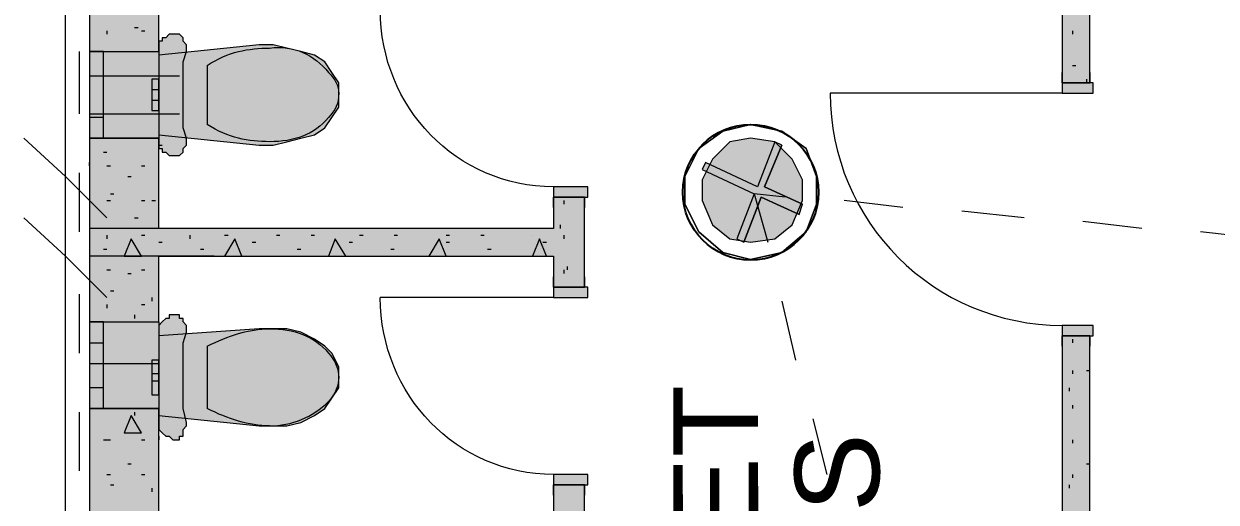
# Model space of a CAD drawing. Header units: inches. Extents: x 0.12 to 8.16, y 2.81 to 8.2.
# Drawn here: x 2.303 to 2.878, y 5.868 to 6.098 of the extents above; entities that cross this region are included whole.
import ezdxf

# ---------------------------------------------------------------- set-up
doc = ezdxf.new("R2010")
doc.units = ezdxf.units.IN
doc.header["$MEASUREMENT"] = 0
for name, color, linetype, true_color in [('PDF_Geometry', 7, 'Continuous', 0x029e21), ('PDF_Solid Fills', 7, 'Continuous', 0xffffff), ('PDF_Text', 7, 'Continuous', 0x5555ff)]:
    doc.layers.add(name, color=color, linetype=linetype, true_color=true_color)
doc.styles.add('PDF F2', font='arial.ttf')

msp = doc.modelspace()

# ---------------------------------------------------------------- hatches: boundary and pattern name
at = {"layer": 'PDF_Solid Fills', "transparency": 33554559}
for points in [[(2.36833, 6.03833), (2.36833, 6.09), (2.37, 6.09), (2.37, 6.09167), (2.37167, 6.09167), (2.37333, 6.09333), (2.37333, 6.09333), (2.375, 6.09333), (2.37667, 6.09333), (2.37667, 6.09333), (2.37833, 6.09333), (2.37833, 6.09333), (2.38, 6.09167), (2.38, 6.09167), (2.38, 6.09), (2.38167, 6.08833), (2.38167, 6.08667), (2.38167, 6.085), (2.38, 6.08), (2.38, 6.075), (2.38, 6.07), (2.38, 6.065), (2.38, 6.05833), (2.38, 6.05333), (2.38, 6.04833), (2.38167, 6.04333), (2.38167, 6.04167), (2.38167, 6.04), (2.38, 6.03833), (2.38, 6.03667), (2.38, 6.03667), (2.37833, 6.035), (2.37833, 6.035), (2.37667, 6.035), (2.37667, 6.035), (2.375, 6.035), (2.37333, 6.035), (2.37333, 6.035), (2.37167, 6.03667), (2.37, 6.03667), (2.37, 6.03833)], [(2.43, 6.04167), (2.42333, 6.04), (2.41667, 6.04), (2.36833, 6.045), (2.36833, 6.08333), (2.41667, 6.08833), (2.42333, 6.08833), (2.43, 6.08667), (2.43667, 6.085), (2.44333, 6.08333), (2.44833, 6.08), (2.45167, 6.075), (2.455, 6.07), (2.455, 6.065), (2.455, 6.05833), (2.45167, 6.05333), (2.44833, 6.04833), (2.44333, 6.045), (2.43667, 6.04333)], [(2.65333, 5.99333), (2.64333, 5.995), (2.635, 6.00167), (2.63, 6.01333), (2.63, 6.02333), (2.635, 6.03333), (2.64333, 6.04167), (2.65333, 6.04333), (2.665, 6.04167), (2.67333, 6.03333), (2.67833, 6.02333), (2.67833, 6.01333), (2.67333, 6.00167), (2.665, 5.995)], [(2.65333, 6.04333), (2.665, 6.04167), (2.67333, 6.03333), (2.67833, 6.02333), (2.67833, 6.01333), (2.67333, 6.00167), (2.665, 5.995), (2.65333, 5.99333), (2.64333, 5.995), (2.635, 6.00167), (2.63, 6.01333), (2.63, 6.02333), (2.635, 6.03333), (2.64333, 6.04167)], [(2.36833, 5.90333), (2.36833, 5.95333), (2.37, 5.955), (2.37, 5.955), (2.37167, 5.95667), (2.37333, 5.95667), (2.37333, 5.95833), (2.375, 5.95833), (2.37667, 5.95833), (2.37667, 5.95833), (2.37833, 5.95833), (2.37833, 5.95667), (2.38, 5.95667), (2.38, 5.955), (2.38, 5.955), (2.38167, 5.95333), (2.38167, 5.95167), (2.38167, 5.95), (2.38, 5.945), (2.38, 5.93833), (2.38, 5.93333), (2.38, 5.92833), (2.38, 5.92333), (2.38, 5.91833), (2.38, 5.91333), (2.38167, 5.90667), (2.38167, 5.90667), (2.38167, 5.905), (2.38, 5.90333), (2.38, 5.90167), (2.38, 5.9), (2.37833, 5.9), (2.37833, 5.89833), (2.37667, 5.89833), (2.37667, 5.89833), (2.375, 5.89833), (2.37333, 5.9), (2.37333, 5.9), (2.37167, 5.9), (2.37, 5.90167), (2.37, 5.90167)], [(2.43, 5.905), (2.42333, 5.905), (2.41667, 5.905), (2.36833, 5.91), (2.36833, 5.94833), (2.41667, 5.95167), (2.42333, 5.95167), (2.43, 5.95167), (2.43667, 5.95), (2.44333, 5.94667), (2.44833, 5.94333), (2.45167, 5.94), (2.455, 5.93333), (2.455, 5.92833), (2.455, 5.92333), (2.45167, 5.91833), (2.44833, 5.91333), (2.44333, 5.91), (2.43667, 5.90667)]]:
    msp.add_hatch(color=256, dxfattribs=at).paths.add_polyline_path(points)
at = {"layer": 'PDF_Solid Fills', "true_color": 0xaaaaaa, "transparency": 33554559}
msp.add_hatch(color=253, dxfattribs=at).paths.add_polyline_path([(2.67833, 6.01167), (2.67667, 6.00667), (2.65833, 6.015), (2.65, 5.99333), (2.64667, 5.995), (2.655, 6.01667), (2.63, 6.02833), (2.63167, 6.03167), (2.65667, 6.02), (2.665, 6.04167), (2.66833, 6.04), (2.66, 6.02)])

# ---------------------------------------------------------------- linework, layer by layer
at = {"layer": 'PDF_Geometry', "color": 1, "lineweight": 13}
for points in [[(2.32333, 5.525), (2.32333, 5.79333), (2.32333, 6.06333), (2.32333, 6.33167), (2.32333, 6.60167), (2.32333, 6.76333)], [(2.335, 6.07333), (2.37333, 6.07333), (2.37833, 6.07333)], [(2.335, 6.055), (2.37333, 6.055), (2.37833, 6.055)], [(2.34333, 6.005), (2.32333, 6.025), (2.30333, 6.04333)], [(2.34333, 5.96667), (2.32333, 5.98667), (2.30333, 6.005)], [(2.335, 5.955), (2.36833, 5.955)], [(2.335, 5.935), (2.36833, 5.935)]]:
    msp.add_lwpolyline(points, dxfattribs=at)
at = {"layer": 'PDF_Geometry', "color": 7, "lineweight": 13}
for points in [[(2.55833, 6.14667), (2.55833, 6.14167), (2.55833, 6.14667), (2.57333, 6.14667), (2.55833, 6.14667), (2.55833, 6.13667), (2.36833, 6.13667), (2.36833, 6.21333), (2.34167, 6.21333), (2.335, 6.21333), (2.34167, 6.21333), (2.335, 6.21333), (2.335, 6.085), (2.34167, 6.085), (2.36833, 6.085), (2.36833, 6.12167), (2.55833, 6.12167), (2.55833, 6.11), (2.57333, 6.11), (2.55833, 6.11), (2.55833, 6.115), (2.55833, 6.11)], [(2.34167, 6.085), (2.36833, 6.085)], [(2.57333, 6.015), (2.57333, 6.01), (2.57333, 6.015), (2.55833, 6.015), (2.55833, 6), (2.36833, 6), (2.36833, 6.04333), (2.34167, 6.04333), (2.335, 6.04333), (2.34167, 6.04333), (2.335, 6.04333), (2.335, 5.955), (2.34167, 5.955), (2.36833, 5.955), (2.36833, 5.98667), (2.55833, 5.98667), (2.55833, 5.97167), (2.57333, 5.97167), (2.55833, 5.97167), (2.55833, 5.97667), (2.55833, 5.97167)], [(2.34167, 6.04333), (2.36833, 6.04333)], [(2.55833, 6.01), (2.55833, 6.015), (2.55833, 6.01), (2.55833, 6.015), (2.57333, 6.015), (2.57333, 6.01)], [(2.57333, 5.97167), (2.57333, 6.015), (2.55833, 6.015)], [(2.67, 6.015), (2.655, 6.01667), (2.66167, 5.99333)], [(2.72667, 6.01), (2.69833, 6.01333)], [(2.785, 6.005), (2.755, 6.00833)], [(2.84167, 6), (2.81333, 6.00333)], [(2.9, 5.995), (2.87, 5.99833)], [(2.55833, 5.97667), (2.55833, 5.97167), (2.57333, 5.97167), (2.57333, 5.97667), (2.57333, 5.97167), (2.57333, 5.97667)], [(2.66833, 5.965), (2.675, 5.93667)], [(2.34167, 5.955), (2.36833, 5.955)], [(2.57333, 5.87667), (2.57333, 5.87167), (2.57333, 5.87667), (2.55833, 5.87667), (2.55833, 5.86333), (2.36833, 5.86333), (2.36833, 5.91333), (2.34167, 5.91333), (2.335, 5.91333), (2.34167, 5.91333), (2.335, 5.91333), (2.335, 5.81667), (2.34167, 5.81667), (2.36833, 5.81667), (2.36833, 5.85), (2.55833, 5.85), (2.55833, 5.83667), (2.57333, 5.83667), (2.55833, 5.83667), (2.55833, 5.84167), (2.55833, 5.83667)], [(2.34167, 5.91333), (2.36833, 5.91333)], [(2.68333, 5.90833), (2.69, 5.88167)], [(2.55833, 5.87167), (2.55833, 5.87667), (2.55833, 5.87167), (2.55833, 5.87667), (2.57333, 5.87667), (2.57333, 5.87167)], [(2.57333, 5.83667), (2.57333, 5.87667), (2.55833, 5.87667)]]:
    msp.add_lwpolyline(points, dxfattribs=at)
at = {"layer": 'PDF_Geometry', "color": 7, "lineweight": 9}
for points in [[(2.81667, 6.07), (2.81667, 6.12167), (2.80333, 6.12167), (2.80333, 6.07)], [(2.81667, 5.94833), (2.80333, 5.94833), (2.80333, 5.86), (2.81, 5.86), (2.81667, 5.86)], [(2.81667, 5.94333), (2.81667, 5.94833), (2.80333, 5.94833), (2.80333, 5.94333), (2.80333, 5.94833), (2.81667, 5.94833)]]:
    msp.add_lwpolyline(points, close=True, dxfattribs=at)
at = {"layer": 'PDF_Geometry', "color": 54, "lineweight": 13, "true_color": 0x9f9f00}
for points in [[(2.34333, 6.095), (2.34333, 6.09333)], [(2.35667, 6.09667), (2.35833, 6.09667)], [(2.36, 6.095), (2.36167, 6.095)], [(2.36833, 6.085), (2.36833, 6.08333)], [(2.34167, 6.03667), (2.34333, 6.03667)], [(2.36833, 6.04), (2.37, 6.04)], [(2.335, 6.03), (2.335, 6.03167)], [(2.335, 6.03), (2.335, 6.03)], [(2.34333, 6.03), (2.345, 6.03)], [(2.36, 6.03), (2.36167, 6.03)], [(2.35333, 6.025), (2.355, 6.025)], [(2.34333, 6.01333), (2.345, 6.01333)], [(2.345, 6.01667), (2.34667, 6.01667)], [(2.36, 6.01333), (2.36167, 6.01333)], [(2.365, 6.01333), (2.36667, 6.01333)], [(2.56333, 6.01333), (2.56333, 6.01167)], [(2.35667, 6.005), (2.35833, 6.005)], [(2.56167, 6.00167), (2.56167, 6)], [(2.34333, 5.99667), (2.34333, 5.995)], [(2.36, 5.99667), (2.36167, 5.99667)], [(2.38333, 5.99667), (2.38333, 5.995)], [(2.4, 5.99667), (2.40167, 5.99667)], [(2.425, 5.99667), (2.42667, 5.99667)], [(2.44167, 5.99667), (2.44333, 5.99667)], [(2.465, 5.99667), (2.46667, 5.99667)], [(2.48167, 5.99667), (2.48333, 5.99667)], [(2.50667, 5.99667), (2.50833, 5.99667)], [(2.52333, 5.99667), (2.525, 5.99667)], [(2.54833, 5.99667), (2.54833, 5.99667)], [(2.56333, 5.99667), (2.56333, 5.995)], [(2.34167, 5.99), (2.34333, 5.99)], [(2.36833, 5.99333), (2.37, 5.99333)], [(2.38833, 5.99), (2.39, 5.99)], [(2.41333, 5.99333), (2.415, 5.99333)], [(2.435, 5.99), (2.43667, 5.99)], [(2.46, 5.99333), (2.46167, 5.99333)], [(2.48, 5.99), (2.48167, 5.99)], [(2.50667, 5.99333), (2.50833, 5.99333)], [(2.52667, 5.99), (2.52833, 5.99)], [(2.55333, 5.99333), (2.555, 5.99333)], [(2.34333, 5.98), (2.345, 5.98)], [(2.35333, 5.97833), (2.355, 5.97833)], [(2.36, 5.98), (2.36167, 5.98)], [(2.56333, 5.98), (2.56333, 5.97833)], [(2.565, 5.98167), (2.565, 5.98)], [(2.345, 5.97), (2.34667, 5.97)], [(2.365, 5.96667), (2.365, 5.965)], [(2.34333, 5.96333), (2.34333, 5.96167)], [(2.36, 5.96333), (2.36167, 5.96333)], [(2.35667, 5.95833), (2.35667, 5.95667)], [(2.35667, 5.91167), (2.35667, 5.91)], [(2.34167, 5.89833), (2.34333, 5.89833), (2.345, 5.89833)], [(2.36, 5.89833), (2.36167, 5.89833)], [(2.36833, 5.9), (2.36833, 5.89833)], [(2.35333, 5.88667), (2.355, 5.88667)], [(2.34333, 5.88167), (2.345, 5.88167)], [(2.36, 5.88167), (2.36167, 5.88167)], [(2.345, 5.87667), (2.34667, 5.87667)], [(2.365, 5.875), (2.365, 5.87333)]]:
    msp.add_lwpolyline(points, dxfattribs=at)
at = {"layer": 'PDF_Geometry', "color": 6, "lineweight": 9}
for points in [[(2.36833, 6.03833), (2.37, 6.03833), (2.37, 6.03667), (2.37167, 6.03667), (2.37333, 6.035), (2.375, 6.035), (2.37667, 6.035), (2.37833, 6.035), (2.38, 6.03667), (2.38, 6.03833), (2.38167, 6.04), (2.38167, 6.04167), (2.38167, 6.04333), (2.38, 6.04833), (2.38, 6.05333), (2.38, 6.05833), (2.38, 6.065), (2.38, 6.07), (2.38, 6.075), (2.38, 6.08), (2.38167, 6.085), (2.38167, 6.08667), (2.38167, 6.08833), (2.38, 6.09), (2.38, 6.09167), (2.37833, 6.09333), (2.37667, 6.09333), (2.375, 6.09333), (2.37333, 6.09333), (2.37167, 6.09167), (2.37, 6.09167), (2.37, 6.09), (2.36833, 6.09)], [(2.43, 6.04167), (2.43667, 6.04333), (2.44333, 6.045), (2.44833, 6.04833), (2.45167, 6.05333), (2.455, 6.05833), (2.455, 6.065), (2.455, 6.07), (2.45167, 6.075), (2.44833, 6.08), (2.44333, 6.08333), (2.43667, 6.085), (2.43, 6.08667), (2.42333, 6.08833), (2.41667, 6.08833), (2.36833, 6.08333), (2.36833, 6.045), (2.41667, 6.04), (2.42333, 6.04)], [(2.365, 6.06667), (2.365, 6.065), (2.365, 6.06333), (2.365, 6.06167), (2.36833, 6.06167), (2.36833, 6.06333), (2.36833, 6.065), (2.36833, 6.06667), (2.36833, 6.07), (2.36833, 6.07167), (2.365, 6.07167), (2.365, 6.07)], [(2.36833, 5.90333), (2.37, 5.90167), (2.37167, 5.9), (2.37333, 5.9), (2.375, 5.89833), (2.37667, 5.89833), (2.37833, 5.89833), (2.37833, 5.9), (2.38, 5.9), (2.38, 5.90167), (2.38, 5.90333), (2.38167, 5.905), (2.38167, 5.90667), (2.38, 5.91333), (2.38, 5.91833), (2.38, 5.92333), (2.38, 5.92833), (2.38, 5.93333), (2.38, 5.93833), (2.38, 5.945), (2.38167, 5.95), (2.38167, 5.95167), (2.38167, 5.95333), (2.38, 5.955), (2.38, 5.95667), (2.37833, 5.95667), (2.37833, 5.95833), (2.37667, 5.95833), (2.375, 5.95833), (2.37333, 5.95833), (2.37333, 5.95667), (2.37167, 5.95667), (2.37, 5.955), (2.36833, 5.95333)], [(2.43, 5.905), (2.43667, 5.90667), (2.44333, 5.91), (2.44833, 5.91333), (2.45167, 5.91833), (2.455, 5.92333), (2.455, 5.92833), (2.455, 5.93333), (2.45167, 5.94), (2.44833, 5.94333), (2.44333, 5.94667), (2.43667, 5.95), (2.43, 5.95167), (2.42333, 5.95167), (2.41667, 5.95167), (2.36833, 5.94833), (2.36833, 5.91), (2.41667, 5.905), (2.42333, 5.905)]]:
    msp.add_lwpolyline(points, close=True, dxfattribs=at)
for points in [[(2.37333, 6.09333), (2.37333, 6.09333)], [(2.37667, 6.09333), (2.37667, 6.09333)], [(2.37833, 6.09333), (2.37833, 6.09333)], [(2.38, 6.09167), (2.38, 6.09167)], [(2.39167, 6.07833), (2.39167, 6.065), (2.39167, 6.05)], [(2.36833, 6.06667), (2.365, 6.06667)], [(2.365, 6.065), (2.365, 6.065)], [(2.36833, 6.065), (2.36833, 6.065)], [(2.365, 6.06167), (2.365, 6.05833), (2.365, 6.05667), (2.36833, 6.05667), (2.36833, 6.05833), (2.36833, 6.06167)], [(2.37333, 6.035), (2.37333, 6.035)], [(2.37667, 6.035), (2.37667, 6.035)], [(2.37833, 6.035), (2.37833, 6.035)], [(2.38, 6.03667), (2.38, 6.03667)], [(2.37, 5.955), (2.37, 5.955)], [(2.37667, 5.95833), (2.37667, 5.95833)], [(2.38, 5.955), (2.38, 5.955)], [(2.39167, 5.94333), (2.39167, 5.92833), (2.39167, 5.91333)], [(2.36833, 5.93), (2.365, 5.93), (2.365, 5.92833), (2.365, 5.92667), (2.36833, 5.92667), (2.36833, 5.92833), (2.36833, 5.93), (2.36833, 5.93333), (2.36833, 5.93667), (2.365, 5.93667), (2.365, 5.93333), (2.365, 5.93)], [(2.365, 5.93), (2.365, 5.93)], [(2.365, 5.92667), (2.365, 5.92667)], [(2.365, 5.92667), (2.365, 5.92333), (2.365, 5.92), (2.36833, 5.92), (2.36833, 5.92333), (2.36833, 5.92667)], [(2.36833, 5.93), (2.36833, 5.93)], [(2.36833, 5.92667), (2.36833, 5.92667)], [(2.38167, 5.90667), (2.38167, 5.90667)], [(2.37, 5.90167), (2.37, 5.90167)], [(2.37333, 5.9), (2.37333, 5.9)], [(2.37667, 5.89833), (2.37667, 5.89833)]]:
    msp.add_lwpolyline(points, dxfattribs=at)
at = {"layer": 'PDF_Geometry', "color": 85, "lineweight": 13, "true_color": 0x68b353}
for points in [[(2.80833, 6.095), (2.80833, 6.09333)], [(2.80333, 6.08333), (2.80333, 6.08167)], [(2.80833, 6.07833), (2.81, 6.07833)], [(2.815, 6.07167), (2.815, 6.07)], [(2.80333, 5.94333), (2.80333, 5.94167)], [(2.80833, 5.94667), (2.80833, 5.945)], [(2.80833, 5.93167), (2.80833, 5.93)], [(2.815, 5.93167), (2.81667, 5.93167)], [(2.80667, 5.92333), (2.80667, 5.92167)], [(2.80833, 5.915), (2.80833, 5.91333)], [(2.80333, 5.89833), (2.80333, 5.89667)], [(2.80833, 5.89833), (2.80833, 5.89667)], [(2.815, 5.88667), (2.81667, 5.88667)], [(2.80833, 5.88167), (2.80833, 5.88)], [(2.80667, 5.87667), (2.80667, 5.875)]]:
    msp.add_lwpolyline(points, dxfattribs=at)
at = {"layer": 'PDF_Geometry', "color": 5, "lineweight": 9}
for points in [[(2.33, 6.085), (2.33, 6.055)], [(2.33, 6.02667), (2.33, 5.99833)], [(2.33, 5.96833), (2.33, 5.94)], [(2.33, 5.91167), (2.33, 5.88333)]]:
    msp.add_lwpolyline(points, dxfattribs=at)
at = {"layer": 'PDF_Geometry', "color": 30, "lineweight": 13, "true_color": 0xff6600}
for points in [[(2.335, 6.085), (2.335, 6.04333)], [(2.36833, 6.085), (2.36833, 6.04333)], [(2.335, 6.07333), (2.335, 6.05333)], [(2.34167, 6.05333), (2.34167, 6.07333)], [(2.55833, 5.96667), (2.475, 5.96667)], [(2.335, 5.955), (2.335, 5.91333)], [(2.36833, 5.955), (2.36833, 5.91333)], [(2.335, 5.945), (2.335, 5.92333)], [(2.34167, 5.92333), (2.34167, 5.945)]]:
    msp.add_lwpolyline(points, dxfattribs=at)
at = {"layer": 'PDF_Geometry', "color": 30, "lineweight": 9, "true_color": 0xff6600}
for points in [[(2.335, 6.085), (2.335, 6.07333), (2.34167, 6.07333), (2.34167, 6.085)], [(2.34167, 6.04333), (2.34167, 6.05333), (2.335, 6.05333), (2.335, 6.04333)], [(2.335, 5.955), (2.335, 5.945), (2.34167, 5.945), (2.34167, 5.955)], [(2.34167, 5.91333), (2.34167, 5.92333), (2.335, 5.92333), (2.335, 5.91333)]]:
    msp.add_lwpolyline(points, dxfattribs=at)
at = {"layer": 'PDF_Geometry', "color": 7, "lineweight": 13}
for points in [[(2.34167, 6.085), (2.335, 6.085)], [(2.34167, 5.955), (2.335, 5.955)]]:
    msp.add_lwpolyline(points, close=True, dxfattribs=at)
at = {"layer": 'PDF_Geometry', "color": 7, "lineweight": 9}
for points in [[(2.80333, 6.075), (2.80333, 6.07), (2.80333, 6.075), (2.80333, 6.07), (2.81667, 6.07), (2.81667, 6.075), (2.81667, 6.07), (2.81667, 6.075)], [(2.80333, 6.07), (2.81667, 6.07)], [(2.80333, 5.94833), (2.80333, 5.94333)], [(2.81667, 5.94833), (2.81667, 5.94333)]]:
    msp.add_lwpolyline(points, dxfattribs=at)
at = {"layer": 'PDF_Geometry', "color": 30, "lineweight": 9, "true_color": 0xff6600}
for points in [[(2.80333, 6.07), (2.80333, 6.065), (2.81833, 6.065), (2.81833, 6.07)], [(2.575, 6.015), (2.575, 6.02), (2.55833, 6.02), (2.55833, 6.015)], [(2.55833, 5.97167), (2.55833, 5.96667), (2.575, 5.96667), (2.575, 5.97167)], [(2.81833, 5.94833), (2.81833, 5.95333), (2.80333, 5.95333), (2.80333, 5.94833)], [(2.575, 5.87667), (2.575, 5.88167), (2.55833, 5.88167), (2.55833, 5.87667)]]:
    msp.add_lwpolyline(points, close=True, dxfattribs=at)
at = {"layer": 'PDF_Geometry', "color": 30, "lineweight": 13, "true_color": 0xff6600}
msp.add_lwpolyline([(2.80333, 6.065), (2.69167, 6.065, 0.414178), (2.80333, 5.95333)], format="xyb", dxfattribs=at)
at = {"layer": 'PDF_Geometry', "color": 8, "lineweight": 13, "true_color": 0x7f7f7f}
for points in [[(2.65333, 6.05), (2.64, 6.04667), (2.62833, 6.03833), (2.62167, 6.025), (2.62167, 6.01167), (2.62833, 5.99833), (2.64, 5.98833), (2.65333, 5.985), (2.66833, 5.98833), (2.68, 5.99833), (2.685, 6.01167), (2.685, 6.025), (2.68, 6.03833), (2.66833, 6.04667)], [(2.65333, 5.99333), (2.665, 5.995), (2.67333, 6.00167), (2.67833, 6.01333), (2.67833, 6.02333), (2.67333, 6.03333), (2.665, 6.04167), (2.65333, 6.04333), (2.64333, 6.04167), (2.635, 6.03333), (2.63, 6.02333), (2.63, 6.01333), (2.635, 6.00167), (2.64333, 5.995)], [(2.65333, 6.04333), (2.64333, 6.04167), (2.635, 6.03333), (2.63, 6.02333), (2.63, 6.01333), (2.635, 6.00167), (2.64333, 5.995), (2.65333, 5.99333), (2.665, 5.995), (2.67333, 6.00167), (2.67833, 6.01333), (2.67833, 6.02333), (2.67333, 6.03333), (2.665, 6.04167)], [(2.67833, 6.01167), (2.66, 6.02), (2.66833, 6.04), (2.665, 6.04167), (2.65667, 6.02), (2.63167, 6.03167), (2.63, 6.02833), (2.655, 6.01667), (2.64667, 5.995), (2.65, 5.99333), (2.65833, 6.015), (2.67667, 6.00667)]]:
    msp.add_lwpolyline(points, close=True, dxfattribs=at)
at = {"layer": 'PDF_Geometry', "color": 123, "lineweight": 13, "true_color": 0x71cebe}
for points in [[(2.65333, 6.05), (2.66833, 6.04667), (2.68, 6.03833), (2.685, 6.025), (2.685, 6.01167), (2.68, 5.99833), (2.66833, 5.98833), (2.65333, 5.985), (2.64, 5.98833), (2.62833, 5.99833), (2.62167, 6.01167), (2.62167, 6.025), (2.62833, 6.03833), (2.64, 6.04667)], [(2.65333, 6.04333), (2.64333, 6.04167), (2.635, 6.03333), (2.63, 6.02333), (2.63, 6.01333), (2.635, 6.00167), (2.64333, 5.995), (2.65333, 5.99333), (2.665, 5.995), (2.67333, 6.00167), (2.67833, 6.01333), (2.67833, 6.02333), (2.67333, 6.03333), (2.665, 6.04167)]]:
    msp.add_lwpolyline(points, close=True, dxfattribs=at)
at = {"layer": 'PDF_Geometry', "color": 251, "lineweight": 9, "true_color": 0x6a6a6a}
for points in [[(2.665, 6.04167), (2.65667, 6.02), (2.63167, 6.03167)], [(2.66833, 6.04), (2.66, 6.02), (2.67833, 6.01167)], [(2.63, 6.02833), (2.655, 6.01667), (2.64667, 5.995)], [(2.67667, 6.00667), (2.65833, 6.015), (2.65, 5.99333)], [(2.39667, 6), (2.335, 6)], [(2.395, 5.98667), (2.335, 5.98667)]]:
    msp.add_lwpolyline(points, dxfattribs=at)
at = {"layer": 'PDF_Geometry', "color": 54, "lineweight": 13, "true_color": 0x9f9f00}
for points in [[(2.355, 5.995), (2.35167, 5.98667), (2.36, 5.98667)], [(2.405, 5.995), (2.4, 5.98667), (2.40833, 5.98667)], [(2.45333, 5.995), (2.45, 5.98667), (2.45833, 5.98667)], [(2.50333, 5.995), (2.49833, 5.98667), (2.50667, 5.98667)], [(2.55167, 5.995), (2.54833, 5.98667), (2.555, 5.98667)], [(2.355, 5.91), (2.35167, 5.90167), (2.36, 5.90167)]]:
    msp.add_lwpolyline(points, close=True, dxfattribs=at)
at = {"layer": 'PDF_Geometry', "color": 7, "lineweight": 25}
msp.add_circle((2.65335, 6.01735), 0.03265, dxfattribs=at)
at = {"layer": 'PDF_Geometry', "color": 6, "lineweight": 9}
msp.add_arc((2.42168, 5.94521), 0.04021, 269.98216, 314.77792, dxfattribs=at)
at = {"layer": 'PDF_Geometry', "color": 30, "lineweight": 13, "true_color": 0xff6600}
for points in [[(2.55833, 6.02), (2.51167, 6.02), (2.475, 6.05833), (2.475, 6.105)], [(2.55833, 5.88167), (2.51167, 5.88167), (2.475, 5.92), (2.475, 5.96667)]]:
    msp.add_open_spline(points, degree=3, dxfattribs=at)
at = {"layer": 'PDF_Geometry', "color": 6, "lineweight": 9}
for points in [[(2.39167, 6.07833), (2.40167, 6.085), (2.41167, 6.08667), (2.42167, 6.08667)], [(2.42167, 6.08667), (2.43333, 6.08833), (2.44333, 6.08333), (2.45, 6.075)], [(2.45, 6.075), (2.45333, 6.07167), (2.455, 6.06833), (2.455, 6.065)], [(2.455, 6.065), (2.455, 6.06), (2.45333, 6.05667), (2.45, 6.05333)], [(2.45, 6.05333), (2.44333, 6.045), (2.43333, 6.04167), (2.42167, 6.04167)], [(2.42167, 6.04167), (2.41167, 6.04167), (2.40167, 6.04333), (2.39167, 6.05)], [(2.39167, 5.94333), (2.40167, 5.94833), (2.41167, 5.95167), (2.42167, 5.95167)], [(2.42167, 5.95167), (2.43333, 5.95167), (2.44333, 5.94833), (2.45, 5.94)], [(2.45, 5.94), (2.45333, 5.93667), (2.455, 5.93167), (2.455, 5.92833)], [(2.455, 5.92833), (2.455, 5.925), (2.45333, 5.92), (2.45, 5.91667)], [(2.42167, 5.905), (2.41167, 5.905), (2.40167, 5.90833), (2.39167, 5.91333)]]:
    msp.add_open_spline(points, degree=3, dxfattribs=at)
at = {"layer": 'PDF_Solid Fills', "lineweight": 25, "transparency": 33554559}
for points in [[(2.335, 6.21333), (2.36833, 6.21333), (2.335, 6.085), (2.36833, 6.085)], [(2.80333, 6.12167), (2.81667, 6.12167), (2.80333, 6.07), (2.81667, 6.07)], [(2.335, 6.085), (2.36833, 6.085), (2.335, 6.04333), (2.36833, 6.04333)], [(2.335, 6.085), (2.34167, 6.085), (2.335, 6.04333), (2.34167, 6.04333)], [(2.365, 6.07167), (2.36833, 6.07167), (2.365, 6.05667), (2.36833, 6.05667)], [(2.80333, 6.07), (2.81833, 6.07), (2.80333, 6.065), (2.81833, 6.065)], [(2.335, 6.04333), (2.36833, 6.04333), (2.335, 5.955), (2.36833, 5.955)], [(2.55833, 6.02), (2.575, 6.02), (2.55833, 6.015), (2.575, 6.015)], [(2.55833, 6.015), (2.57333, 6.015), (2.55833, 5.97167), (2.57333, 5.97167)], [(2.36833, 6), (2.55833, 6), (2.36833, 5.98667), (2.55833, 5.98667)], [(2.55833, 5.97167), (2.575, 5.97167), (2.55833, 5.96667), (2.575, 5.96667)], [(2.335, 5.955), (2.36833, 5.955), (2.335, 5.91333), (2.36833, 5.91333)], [(2.335, 5.955), (2.34167, 5.955), (2.335, 5.91333), (2.34167, 5.91333)], [(2.80333, 5.95333), (2.81833, 5.95333), (2.80333, 5.94833), (2.81833, 5.94833)], [(2.80333, 5.94833), (2.81667, 5.94833), (2.80333, 5.86), (2.81667, 5.86)], [(2.365, 5.93667), (2.36833, 5.93667), (2.365, 5.92), (2.36833, 5.92)], [(2.335, 5.91333), (2.36833, 5.91333), (2.335, 5.81667), (2.36833, 5.81667)], [(2.55833, 5.88167), (2.575, 5.88167), (2.55833, 5.87667), (2.575, 5.87667)], [(2.55833, 5.87667), (2.57333, 5.87667), (2.55833, 5.83667), (2.57333, 5.83667)]]:
    msp.add_solid(points, dxfattribs=at)

# ---------------------------------------------------------------- texts
at = {"layer": 'PDF_Text', "char_height": 0.040799, "attachment_point": 4, "style": 'PDF F2'}
for s, insert, rotation in [('TOILET', (2.63701, 5.72516), 90.06374), ('GENTS', (2.69534, 5.70516), 90.04229)]:
    msp.add_mtext(s, dxfattribs=dict(at, insert=insert, rotation=rotation))

doc.saveas('drawing.dxf')
